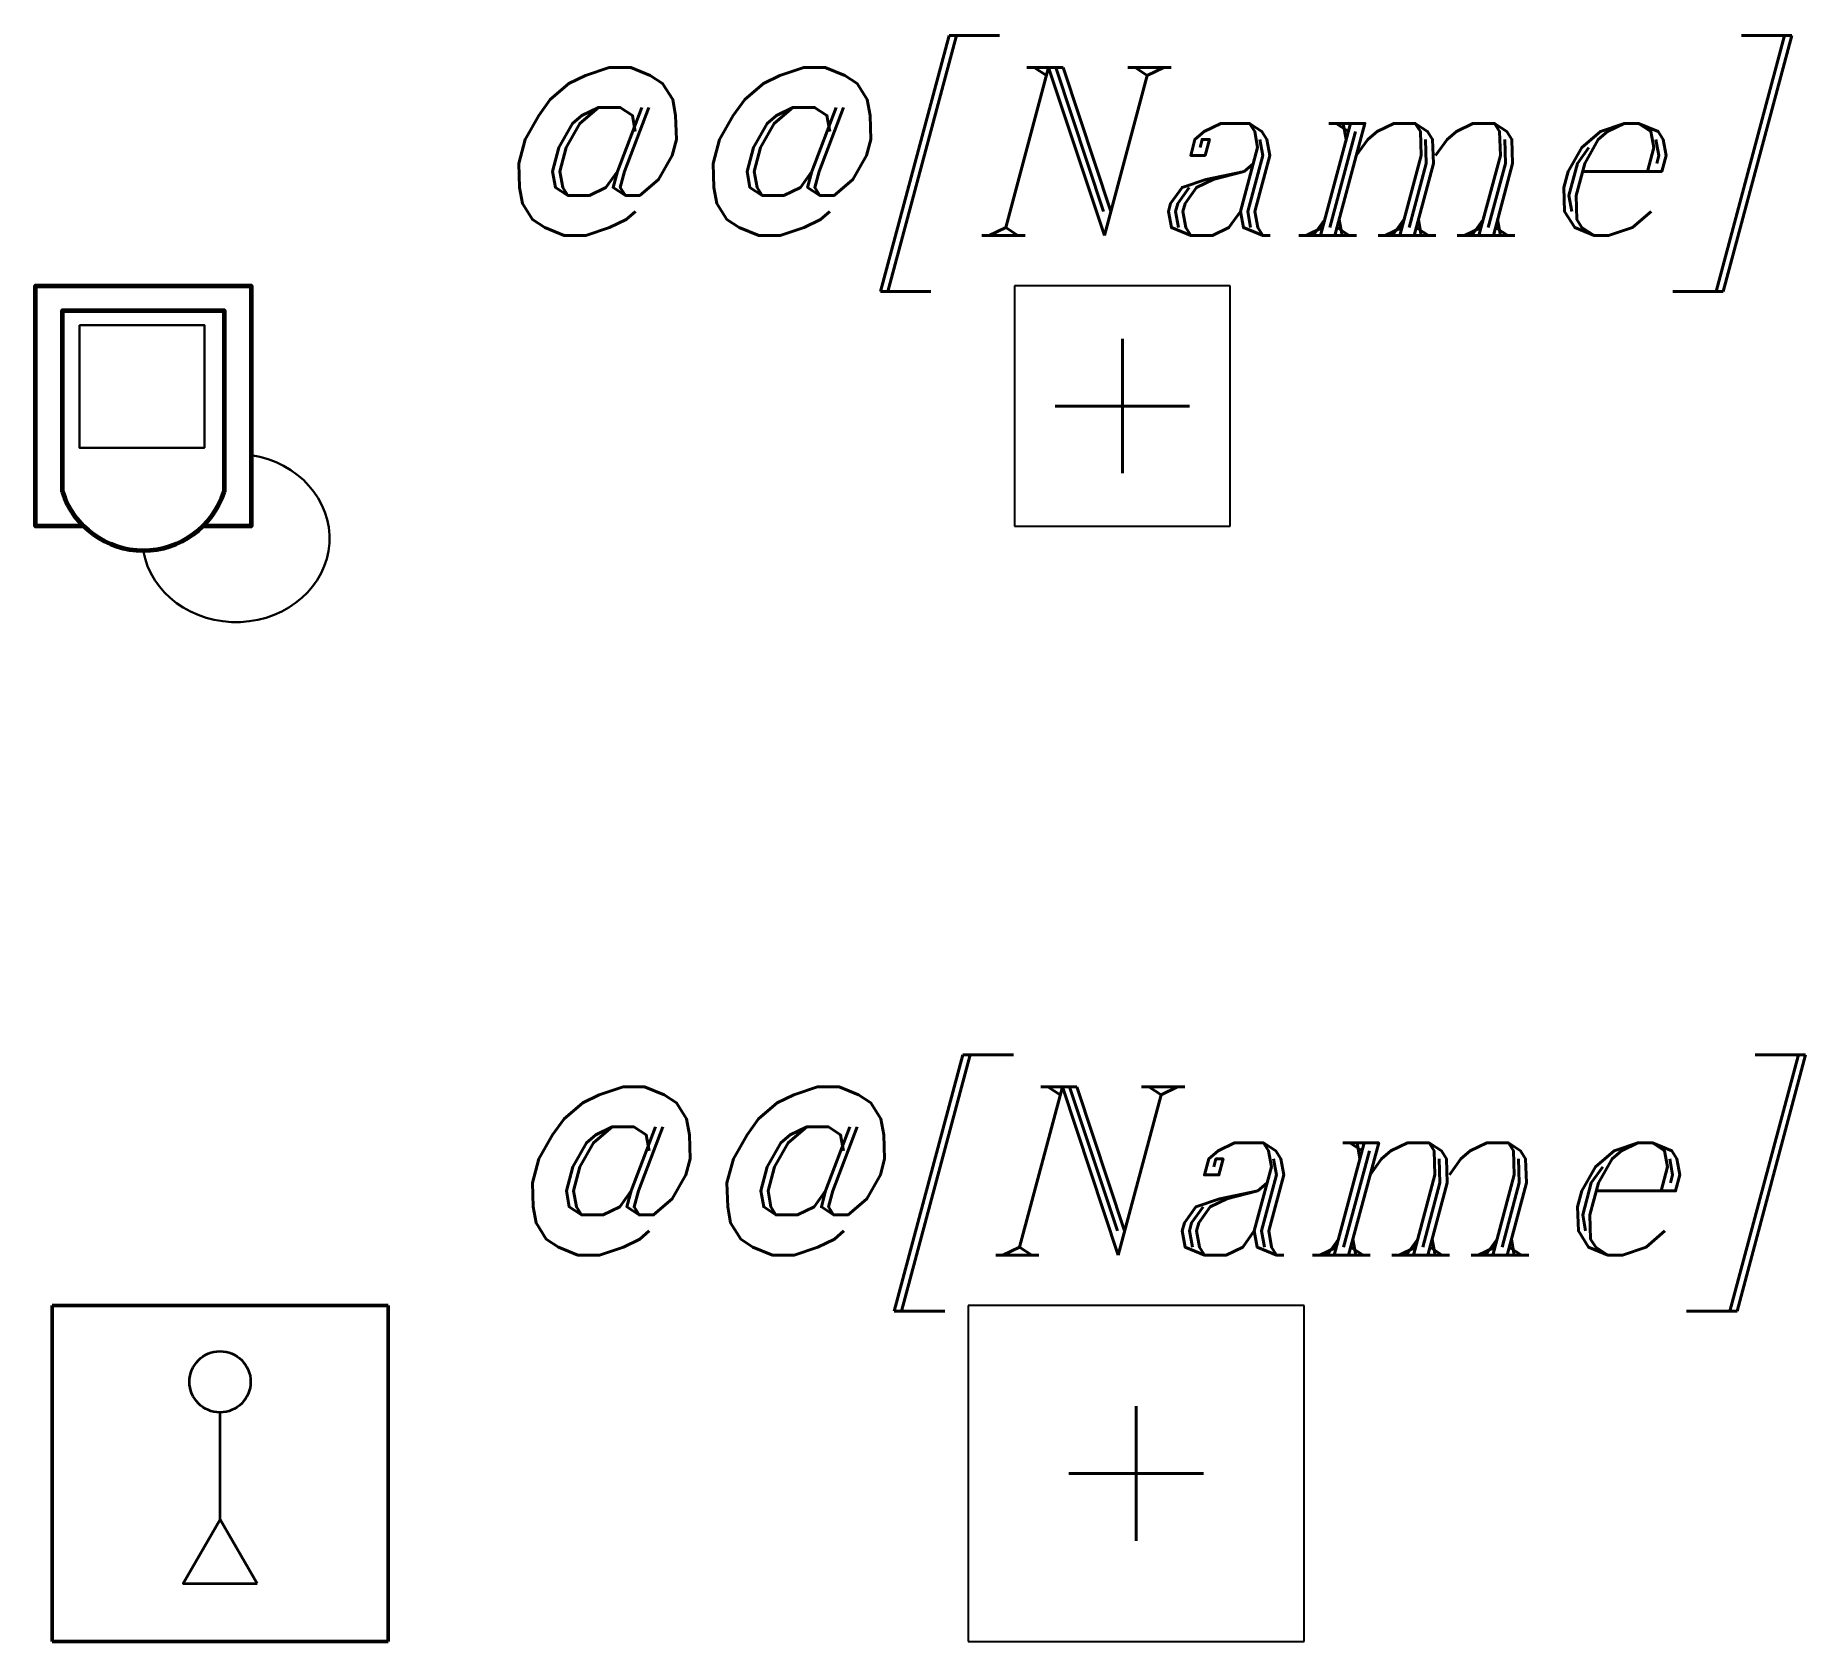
# Model space of a CAD drawing. Extents: x 277.4 to 303.8, y 61.2 to 85.1.
import ezdxf
from ezdxf.enums import TextEntityAlignment as Align

# ---------------------------------------------------------------- set-up
doc = ezdxf.new("R2010")
doc.units = 0
doc.layers.add('!!!комп', color=4, linetype='Continuous', lineweight=50)
doc.layers.add('EL_DEVICE', color=1, linetype='Continuous', lineweight=40)
doc.layers.add('EL_DEVICE_NAME', color=7, linetype='Continuous')
doc.layers.add('SYS_DEVICE_BORDER', color=7, linetype='Continuous')
doc.styles.add('R2_5', font='romant.shx', dxfattribs={"width": 0.65, "oblique": 12, "height": 2.5})

# ---------------------------------------------------------------- blocks, each defined once
blk = doc.blocks.new('SS_ELECTRICPUSHBUTTON')
at = {"layer": '!!!комп', "color": 0, "linetype": 'Continuous', "lineweight": 60}
for points in [[(-0.911, -1.786), (-0.948, -1.786), (-1.604, -1.786), (-1.604, 1.786), (1.604, 1.786), (1.604, -1.786), (0.948, -1.786), (0.911, -1.786)], [(-1.203, -1.276), (-1.203, -0.729), (-1.203, 1.421), (1.203, 1.421), (1.203, -0.364), (1.203, -1.276)]]:
    blk.add_lwpolyline(points, dxfattribs=at)
at = {"layer": '!!!комп', "color": 0, "linetype": 'Continuous', "lineweight": 30}
blk.add_lwpolyline([(-0.948, 1.203), (0.911, 1.203), (0.911, -0.62), (-0.948, -0.62)], close=True, dxfattribs=at)
at = {"layer": '!!!комп', "color": 0, "linetype": 'Continuous', "lineweight": 60}
blk.add_arc((0, -0.886), 1.264, 197.94, 342.06, dxfattribs=at)
at = {"layer": '!!!комп', "color": 0, "linetype": 'Continuous', "lineweight": 30}
blk.add_ellipse((1.378, -1.964), major_axis=(-1.394, 0.018), ratio=0.896843, start_param=0.16475, end_param=4.561651, dxfattribs=at)
blk = doc.blocks.new('DEVICE_CONNECTOR_SQUARE')
at = {"layer": 'EL_DEVICE'}
for p, q in [((0, 1), (0, -1)), ((-1, 0), (1, 0))]:
    blk.add_line(p, q, dxfattribs=at)
blk = doc.blocks.new('DEVICE_SS_ELECTRICPUSHBUTTON')
at = {"layer": 'SYS_DEVICE_BORDER'}
for p, q in [((1.604, 1.786), (-1.604, 1.786)), ((-1.604, 1.786), (-1.604, -1.786)), ((1.604, -1.786), (1.604, 1.786)), ((-1.604, -1.786), (1.604, -1.786))]:
    blk.add_line(p, q, dxfattribs=at)
at = {"ltscale": 100}
blk.add_blockref('DEVICE_CONNECTOR_SQUARE', (0, 0), dxfattribs=at)
at = {"layer": 'EL_DEVICE_NAME', "style": 'R2_5', "oblique": 15}
blk.add_text('@@[Name]', height=2.5, dxfattribs=at).set_placement((0, 2.536), align=Align.CENTER)
blk = doc.blocks.new('DEVICE_SS_MECHPUSHBUTTON')
at = {"layer": 'SYS_DEVICE_BORDER'}
for p, q in [((2.5, 2.5), (-2.5, 2.5)), ((-2.5, 2.5), (-2.5, -2.5)), ((2.5, -2.5), (2.5, 2.5)), ((-2.5, -2.5), (2.5, -2.5))]:
    blk.add_line(p, q, dxfattribs=at)
at = {"ltscale": 100}
blk.add_blockref('DEVICE_CONNECTOR_SQUARE', (0, 0), dxfattribs=at)
at = {"layer": 'EL_DEVICE_NAME', "style": 'R2_5', "oblique": 15}
blk.add_text('@@[Name]', height=2.5, dxfattribs=at).set_placement((0, 3.25), align=Align.CENTER)
blk = doc.blocks.new('SS_MECHPUSHBUTTON')
at = {"layer": 'EL_DEVICE', "color": 0, "linetype": 'Continuous', "lineweight": 50}
for p, q in [((2.5, 2.5), (-2.5, 2.5)), ((-2.5, 2.5), (-2.5, -2.5)), ((2.5, 2.5), (2.5, -2.5)), ((-2.5, -2.5), (2.5, -2.5))]:
    blk.add_line(p, q, dxfattribs=at)
at = {"layer": 'EL_DEVICE', "color": 0, "linetype": 'Continuous', "lineweight": 35}
blk.add_line((0, -0.682), (0, 0.909), dxfattribs=at)
blk.add_lwpolyline([(0.551, -1.636), (0, -0.682), (-0.551, -1.636)], close=True, dxfattribs=at)
blk.add_circle((0, 1.364), 0.455, dxfattribs=at)

msp = doc.modelspace()

# ---------------------------------------------------------------- block references
at = {"layer": 'EL_DEVICE'}
for name, p in [('DEVICE_SS_ELECTRICPUSHBUTTON', (293.598, 79.59)), ('DEVICE_SS_MECHPUSHBUTTON', (293.803, 63.712)), ('SS_MECHPUSHBUTTON', (280.175, 63.712))]:
    msp.add_blockref(name, p, dxfattribs=at)
at = {"layer": 'EL_DEVICE', "color": 1}
msp.add_blockref('SS_ELECTRICPUSHBUTTON', (279.032, 79.59), dxfattribs=at)

doc.saveas('drawing.dxf')
